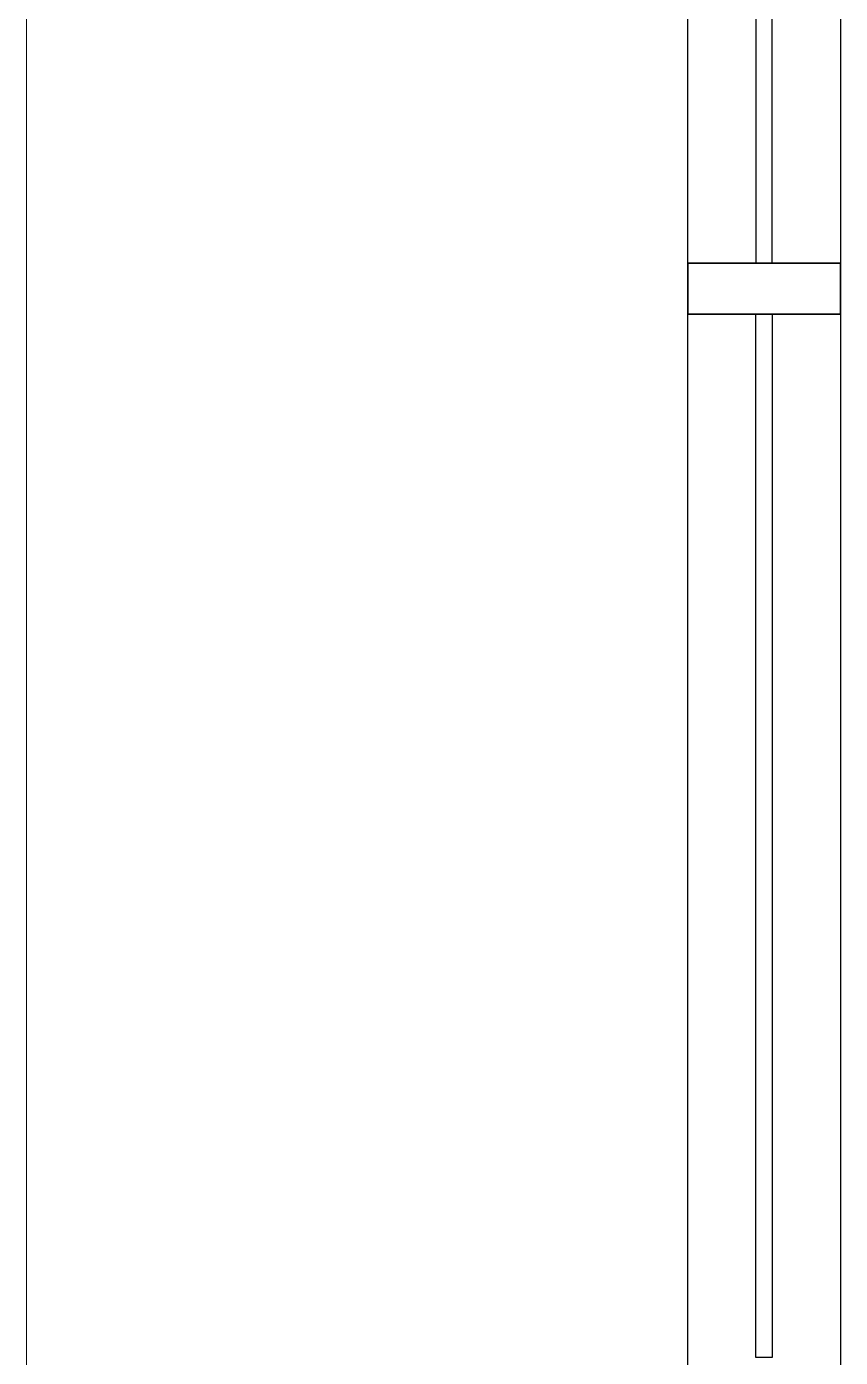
# Model space of a CAD drawing. Header units: millimetres. Extents: x 138979 to 257434, y 2210 to 57479.
# Drawn here: x 241104 to 241904, y 25542 to 26850 of the extents above; entities that cross this region are included whole.
import ezdxf

# ---------------------------------------------------------------- set-up
doc = ezdxf.new("R2010")
doc.units = ezdxf.units.MM
doc.layers.add('FLOOR', color=6, linetype='Continuous', lineweight=9)
doc.layers.add('GAR-DOOR', color=4, linetype='Continuous')
doc.layers.add('GAR-WINDOW', color=4, linetype='Continuous')

# ---------------------------------------------------------------- blocks, each defined once
blk = doc.blocks.new('Type E2')
at = {"layer": 'FLOOR'}
blk.add_line((214695.3390603683, 26969.03847853001), (206395.3390603687, 26969.03847853001), dxfattribs=at)
at = {"layer": 'GAR-DOOR'}
blk.add_lwpolyline([(211295.3390603671, 26319.05254640148), (214245.3390603671, 26319.05254640148), (214245.3390603671, 26169.05254640148), (211295.3390603671, 26169.05254640148)], close=True, dxfattribs=at)
at = {"layer": 'GAR-WINDOW'}
for points in [[(212420.3390604668, 26319.09263972641), (212370.3390604668, 26319.09263972641), (212370.3390604668, 26169.09263972641), (212420.3390604668, 26169.09263972641)], [(212370.3390603671, 26319.0614866977), (212420.3390603671, 26319.0614866977), (212420.3390603671, 26169.0614866977), (212370.3390603671, 26169.0614866977)], [(212370.3390604668, 26236.09263972641), (211345.3390605664, 26236.03187291633), (211345.3390605664, 26252.0318729163), (212370.3390604668, 26252.09263972641)], [(212420.3390604668, 26236.09263972641), (213445.3390603671, 26236.03187291633), (213445.3390603671, 26252.0318729163), (212420.3390604668, 26252.09263972641)]]:
    blk.add_lwpolyline(points, close=True, dxfattribs=at)

msp = doc.modelspace()

# ---------------------------------------------------------------- block references
at = {"color": 51, "true_color": 0xf8f6b0, "transparency": 33554559, "rotation": 90}
msp.add_blockref('Type E2', (268072.9739083257, -185803.1210471018), dxfattribs=at)

doc.saveas('drawing.dxf')
